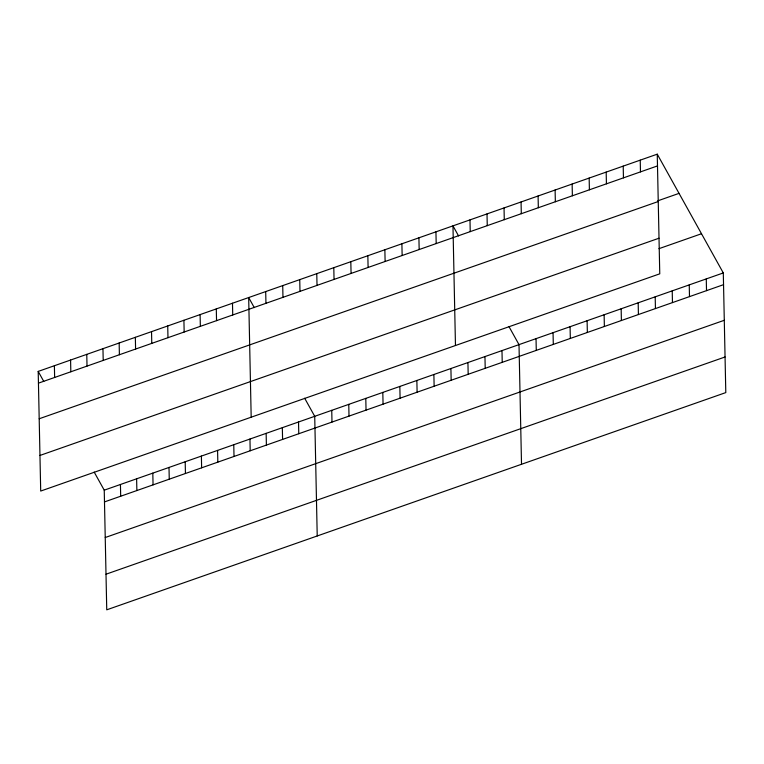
<?xml version="1.0" encoding="UTF-8"?>
<svg xmlns="http://www.w3.org/2000/svg" width="764" height="764" viewBox="0 0 764 764"><rect width="100%" height="100%" fill="white"/><g stroke="black" fill="none" stroke-linecap="round" stroke-linejoin="round"><path stroke-width="1.15" d="M657.25 154.175L659.762 273.827L40.702 491.061L38.2 371.409L657.25 154.175L723.298 272.939L725.8 392.591L106.75 609.825L104.238 490.173L94.182 472.085M38.448 383.146L657.498 165.912M657.766 200.837L679.043 193.368M39.193 418.758L658.243 201.524M39.957 455.449L659.007 238.215M658.94 248.682L701.495 233.746M104.238 490.173L723.298 272.939M104.487 501.91L723.537 284.676M105.231 537.522L724.282 320.288M106.005 574.213L725.055 356.979M458.553 235.914L452.966 225.857L455.468 345.509M508.948 326.534L519.004 344.631L521.516 464.273M254.269 307.596L248.682 297.549L251.184 417.201M304.664 398.225L314.72 416.313L317.222 535.965M38.2 371.409L43.787 381.465M706.27 278.908L706.519 290.645M689.243 284.886L689.491 296.623M672.224 290.864L672.463 302.592M655.197 296.833L655.445 308.57M640.232 160.144L640.471 171.881M638.179 302.811L638.418 314.548M623.204 166.122L623.453 177.859M621.151 308.78L621.399 320.517M606.177 172.091L606.425 183.828M604.123 314.758L604.372 326.495M589.159 178.069L589.397 189.806M587.105 320.727L587.344 332.464M572.131 184.038L572.379 195.775M570.078 326.706L570.326 338.442M555.103 190.016L555.352 201.753M553.05 332.674L553.298 344.411M538.085 195.995L538.334 207.732M536.032 338.653L536.28 350.389M521.058 201.963L521.306 213.7M504.039 207.942L504.278 219.679M501.986 350.6L502.225 362.337M487.012 213.91L487.26 225.647M484.959 356.578L485.207 368.315M469.984 219.889L470.232 231.626M467.931 362.547L468.179 374.284M450.913 368.525L451.161 380.262M435.938 231.836L436.187 243.573M433.885 374.494L434.133 386.231M418.92 237.805L419.159 249.542M416.867 380.472L417.106 392.209M401.893 243.783L402.141 255.52M399.839 386.441L400.088 398.178M384.865 249.761L385.113 261.498M382.812 392.419L383.06 404.156M367.847 255.73L368.095 267.467M365.794 398.397L366.042 410.134M350.819 261.708L351.068 273.445M348.766 404.366L349.014 416.103M333.801 267.677L334.04 279.414M331.748 410.344L331.987 422.081M316.773 273.655L317.022 285.392M299.746 279.624L299.994 291.361M298.533 421.995L298.772 433.732M282.728 285.602L282.966 297.339M282.336 427.678L282.584 439.415M265.7 291.581L265.948 303.308M266.149 433.36L266.397 445.097M249.962 439.042L250.2 450.779M232.485 303.232L232.733 314.969M233.765 444.724L234.013 456.461M216.298 308.914L216.546 320.651M217.578 450.407L217.826 462.144M200.101 314.596L200.349 326.333M201.39 456.089L201.629 467.826M183.914 320.278L184.162 332.015M185.194 461.771L185.442 473.508M167.727 325.961L167.975 337.698M169.006 467.453L169.255 479.19M151.53 331.643L151.778 343.38M152.81 473.136L153.058 484.873M135.343 337.325L135.591 349.062M136.622 478.818L136.871 490.555M119.155 343.007L119.394 354.744M120.435 484.5L120.683 496.237M102.959 348.69L103.207 360.417M86.771 354.362L87.02 366.099M70.584 360.045L70.823 371.781M54.387 365.727L54.636 377.464"/></g></svg>
